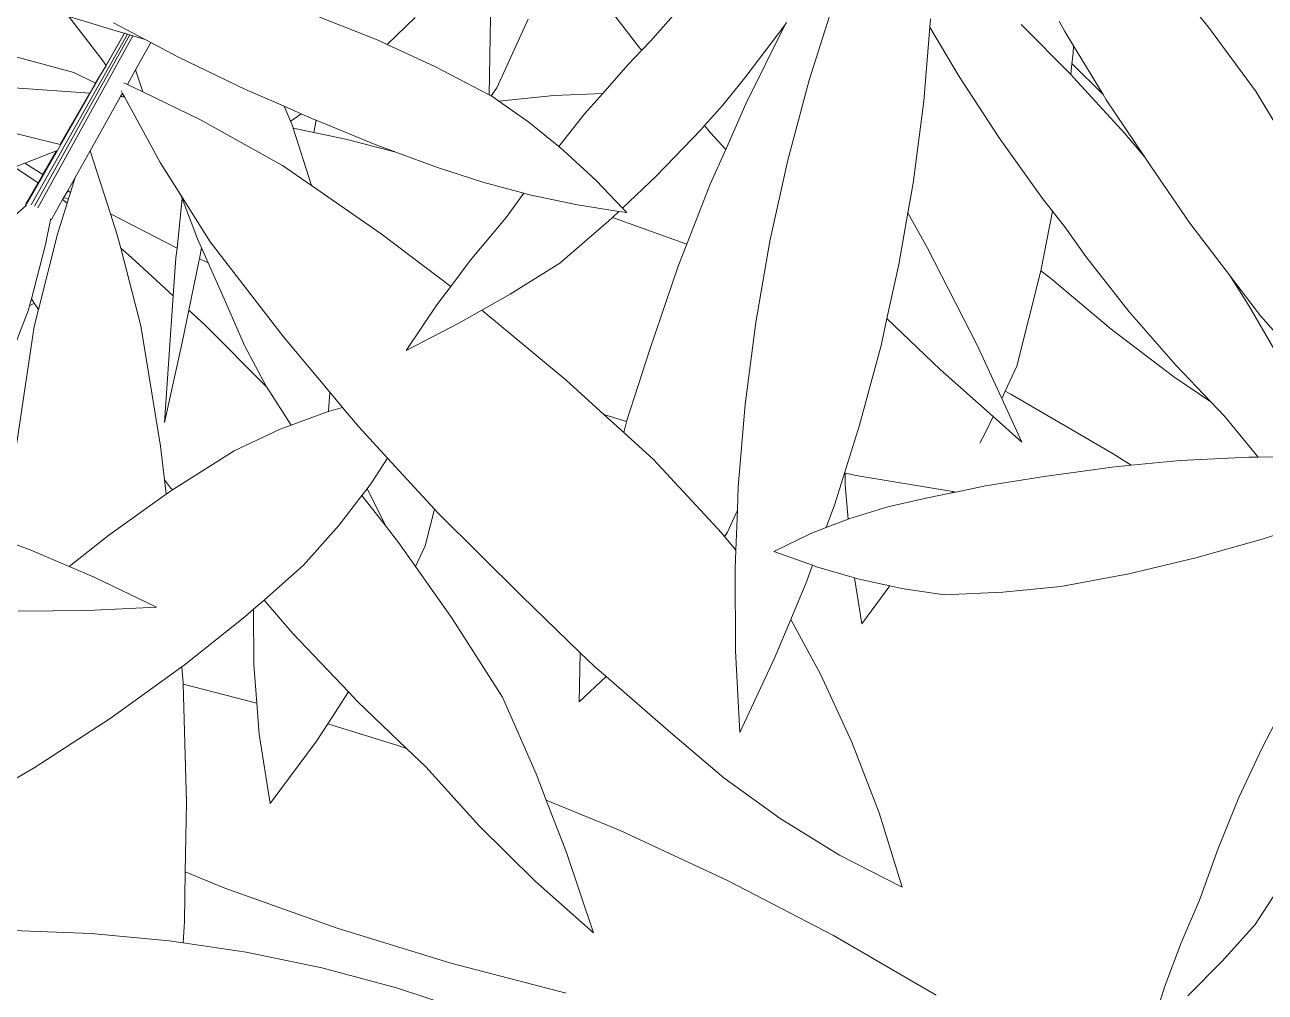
# Model space of a CAD drawing. Header units: millimetres. Extents: x 17 to 218440, y 21 to 53693.
# Drawn here: x 41751.6 to 41957.8, y 12705.6 to 12866.4 of the extents above; entities that cross this region are included whole.
import ezdxf

# ---------------------------------------------------------------- set-up
doc = ezdxf.new("R2010")
doc.units = ezdxf.units.MM
doc.header["$MEASUREMENT"] = 0
doc.layers.add('Edges', color=7, linetype='Continuous', lineweight=18)

# ---------------------------------------------------------------- blocks, each defined once
blk = doc.blocks.new('BAMBOOPLAN')
at = {"layer": 'Edges'}
for p, q in [((8.2188, -1.5215), (8.057, -1.4205)), ((8.376, -1.6298), (8.2188, -1.5215)), ((7.8998, -1.6427), (7.8792, -1.624)), ((7.9305, -1.6682), (7.8998, -1.6427)), ((8.442, -1.6849), (8.376, -1.6298)), ((7.9467, -1.735), (7.7963, -1.6611)), ((7.9355, -1.686), (7.9305, -1.6682)), ((8.0345, -1.7544), (7.9305, -1.6682)), ((7.9409, -1.7099), (7.9355, -1.686)), ((7.5935, -1.7378), (7.5886, -1.7186)), ((7.6949, -1.8239), (7.5935, -1.7378)), ((7.6368, -1.9084), (7.5935, -1.7378)), ((7.9413, -1.7101), (7.9409, -1.7099)), ((7.9467, -1.735), (7.9409, -1.7099)), ((8.0345, -1.7544), (7.9413, -1.7101)), ((7.9563, -1.7398), (7.9467, -1.735)), ((7.3636, -1.9504), (7.3584, -1.754)), ((8.1133, -1.8251), (7.9563, -1.7398)), ((8.0459, -1.764), (8.0345, -1.7544)), ((8.1768, -1.863), (8.0459, -1.764)), ((7.8348, -1.9321), (7.6949, -1.8239)), ((8.1768, -1.863), (8.1133, -1.8251)), ((7.2174, -1.995), (7.2661, -1.8453)), ((7.2397, -2.0521), (7.2661, -1.8453)), ((7.2661, -1.8453), (7.2683, -1.8384)), ((6.9584, -2.0092), (6.7392, -1.8658)), ((8.1974, -1.8785), (8.1768, -1.863)), ((8.3291, -1.9761), (8.1974, -1.8785)), ((6.977, -1.9859), (7.0082, -1.9104)), ((7.6765, -2.1005), (7.6368, -1.9084)), ((7.9792, -2.0347), (7.8348, -1.9321)), ((7.3775, -2.1464), (7.3636, -1.9504)), ((6.9645, -2.0128), (6.977, -1.9859)), ((7.1881, -2.0741), (7.2174, -1.995)), ((8.4595, -2.0628), (8.3291, -1.9761)), ((6.6561, -2.2309), (6.5844, -2.0116)), ((6.6682, -2.209), (6.685, -2.0315)), ((6.9446, -2.0561), (6.9645, -2.0128)), ((6.9645, -2.0128), (6.9584, -2.0092)), ((6.9101, -2.14), (6.9446, -2.0561)), ((7.2296, -2.1703), (7.2397, -2.0521)), ((8.0115, -2.0558), (7.9792, -2.0347)), ((8.031, -2.1944), (8.0115, -2.0558)), ((8.0535, -2.0831), (8.0115, -2.0558)), ((7.1639, -2.133), (7.1881, -2.0741)), ((8.1216, -2.1314), (8.0535, -2.0831)), ((8.5266, -2.116), (8.4595, -2.0628)), ((8.4653, -2.0667), (8.4595, -2.0628)), ((8.5591, -2.1293), (8.4653, -2.0667)), ((6.3881, -2.1974), (6.4302, -2.115)), ((7.6879, -2.1718), (7.6765, -2.1005)), ((8.6519, -2.2247), (8.5266, -2.116)), ((6.9101, -2.14), (6.8018, -2.1822)), ((6.8858, -2.199), (6.9101, -2.14)), ((7.0946, -2.2844), (7.1594, -2.1439)), ((7.1594, -2.1439), (7.1639, -2.133)), ((7.1829, -2.1444), (7.1639, -2.133)), ((7.2296, -2.1703), (7.1829, -2.1444)), ((7.4001, -2.3416), (7.3775, -2.1464)), ((8.2617, -2.222), (8.1216, -2.1314)), ((8.6571, -2.1845), (8.5591, -2.1293)), ((7.2219, -2.2601), (7.2296, -2.1703)), ((7.7595, -2.2356), (7.6879, -2.1718)), ((7.7077, -2.2944), (7.6879, -2.1718)), ((6.362, -2.1948), (6.1808, -2.1869)), ((6.3881, -2.1974), (6.362, -2.1948)), ((6.514, -2.2102), (6.3881, -2.1974)), ((6.6615, -2.2317), (6.6682, -2.209)), ((6.8018, -2.1822), (6.6832, -2.2377)), ((6.8528, -2.2933), (6.8858, -2.199)), ((8.0313, -2.1985), (8.031, -2.1944)), ((8.059, -2.2072), (8.0313, -2.1985)), ((8.0515, -2.4312), (8.0313, -2.1985)), ((8.2348, -2.2752), (8.059, -2.2072)), ((6.6561, -2.2309), (6.514, -2.2102)), ((6.6615, -2.2317), (6.6561, -2.2309)), ((6.6634, -2.232), (6.6615, -2.2317)), ((6.6832, -2.2377), (6.6634, -2.232)), ((6.7663, -2.262), (6.6832, -2.2377)), ((7.9447, -2.4138), (7.7595, -2.2356)), ((8.4074, -2.3055), (8.2617, -2.222)), ((6.8528, -2.2933), (6.7663, -2.262)), ((7.2157, -2.4127), (7.2219, -2.2601)), ((6.8662, -2.2981), (6.8528, -2.2933)), ((6.963, -2.3404), (6.8662, -2.2981)), ((7.0433, -2.3819), (7.0946, -2.2844)), ((7.7227, -2.4249), (7.7077, -2.2944)), ((8.4124, -2.3334), (8.2348, -2.2752)), ((8.5142, -2.3609), (8.4074, -2.3055)), ((7.0433, -2.3819), (6.963, -2.3404)), ((7.4313, -2.5356), (7.4001, -2.3416)), ((8.5142, -2.3609), (8.4124, -2.3334)), ((5.7564, -2.45), (5.6505, -2.3807)), ((5.7882, -2.3756), (5.6539, -2.3808)), ((5.7973, -2.3752), (5.7134, -2.8328)), ((5.8031, -2.375), (5.7213, -2.8333)), ((5.8102, -2.3747), (5.7302, -2.8343)), ((5.7328, -2.6747), (5.79, -2.3755)), ((5.8411, -2.3735), (5.7569, -2.3604)), ((5.7731, -2.4618), (5.7895, -2.3773)), ((5.7899, -2.3755), (5.7882, -2.3756)), ((5.7895, -2.3773), (5.7882, -2.3756)), ((5.7895, -2.3773), (5.7899, -2.3755)), ((5.79, -2.3755), (5.7899, -2.3755)), ((5.7973, -2.3752), (5.79, -2.3755)), ((5.8031, -2.375), (5.7973, -2.3752)), ((5.8102, -2.3747), (5.8031, -2.375)), ((5.8411, -2.3735), (5.8102, -2.3747)), ((5.8413, -2.3735), (5.8411, -2.3735)), ((5.8561, -2.3758), (5.8413, -2.3735)), ((5.8429, -2.4486), (5.8561, -2.3758)), ((5.9293, -2.3872), (5.8561, -2.3758)), ((7.0564, -2.3887), (7.0433, -2.3819)), ((8.5561, -2.3826), (8.5142, -2.3609)), ((8.6639, -2.4479), (8.5561, -2.3826)), ((6.1047, -2.4077), (5.9293, -2.3872)), ((6.2046, -2.4156), (6.1047, -2.4077)), ((6.2303, -2.4442), (6.2046, -2.4156)), ((6.2489, -2.4191), (6.2046, -2.4156)), ((6.9402, -2.4095), (6.8246, -2.424)), ((7.038, -2.392), (6.9402, -2.4095)), ((7.0228, -2.4208), (7.0282, -2.4106)), ((7.0282, -2.4106), (7.038, -2.392)), ((7.2157, -2.4127), (7.0282, -2.4106)), ((7.0564, -2.3887), (7.038, -2.392)), ((7.2134, -2.4689), (7.2157, -2.4127)), ((8.0423, -2.5153), (7.9447, -2.4138)), ((8.6639, -2.4479), (8.7961, -2.4011)), ((6.2303, -2.4442), (6.2406, -2.4312)), ((6.2397, -2.4547), (6.2303, -2.4442)), ((6.2406, -2.4312), (6.2489, -2.4191)), ((6.2827, -2.4218), (6.2489, -2.4191)), ((6.2876, -2.4221), (6.2827, -2.4218)), ((6.2916, -2.4513), (6.2876, -2.4221)), ((6.4388, -2.431), (6.2876, -2.4221)), ((6.3688, -2.4416), (6.2916, -2.4513)), ((6.4908, -2.4319), (6.3688, -2.4416)), ((6.4908, -2.4319), (6.4388, -2.431)), ((6.5968, -2.4338), (6.4908, -2.4319)), ((6.7101, -2.4321), (6.5968, -2.4338)), ((6.8102, -2.425), (6.7101, -2.4321)), ((6.7893, -2.4935), (6.8102, -2.425)), ((6.8246, -2.424), (6.8102, -2.425)), ((6.9452, -2.5539), (7.0228, -2.4208)), ((7.8819, -2.4982), (7.7227, -2.4249)), ((7.7302, -2.4896), (7.7227, -2.4249)), ((8.0444, -2.4966), (8.0515, -2.4312)), ((5.7731, -2.4618), (5.7564, -2.45)), ((5.7636, -2.51), (5.7731, -2.4618)), ((5.8357, -2.488), (5.8429, -2.4486)), ((5.876, -2.4928), (5.8429, -2.4486)), ((6.2418, -2.4575), (6.2397, -2.4547)), ((6.2916, -2.4513), (6.2418, -2.4575)), ((6.3275, -2.5724), (6.2418, -2.4575)), ((7.2145, -2.6779), (7.2134, -2.4689)), ((8.4915, -2.5162), (8.6426, -2.4555)), ((8.6426, -2.4555), (8.6639, -2.4479)), ((5.7061, -2.5027), (5.5282, -2.5148)), ((5.7636, -2.51), (5.7061, -2.5027)), ((5.8357, -2.488), (5.8268, -2.487)), ((5.876, -2.4928), (5.8357, -2.488)), ((6.0278, -2.5109), (5.876, -2.4928)), ((6.7422, -2.6176), (6.7893, -2.4935)), ((7.7373, -2.589), (7.7302, -2.4896)), ((8.0371, -2.5627), (7.8819, -2.4982)), ((8.0423, -2.5153), (8.0444, -2.4966)), ((8.0592, -2.4988), (8.0444, -2.4966)), ((8.3357, -2.5528), (8.0592, -2.4988)), ((5.7585, -2.5365), (5.7636, -2.51)), ((5.8034, -2.6663), (5.8299, -2.5201)), ((5.8314, -2.512), (5.8266, -2.5077)), ((5.8299, -2.5201), (5.8302, -2.5185)), ((5.8353, -2.5192), (5.8299, -2.5201)), ((5.8302, -2.5185), (5.8314, -2.512)), ((5.8353, -2.5192), (5.8302, -2.5185)), ((5.8387, -2.5186), (5.8314, -2.512)), ((5.8387, -2.5186), (5.8353, -2.5192)), ((5.9702, -2.6376), (5.8387, -2.5186)), ((6.2468, -2.5499), (6.0278, -2.5109)), ((8.1216, -2.5978), (8.0423, -2.5153)), ((8.3848, -2.5647), (8.4915, -2.5162)), ((5.7585, -2.5365), (5.5846, -2.5833)), ((5.7315, -2.6748), (5.7585, -2.5365)), ((6.3275, -2.5724), (6.2468, -2.5499)), ((6.8579, -2.6622), (6.9452, -2.5539)), ((7.471, -2.7276), (7.4313, -2.5356)), ((8.0326, -2.6042), (8.0371, -2.5627)), ((8.1216, -2.5978), (8.0371, -2.5627)), ((8.3848, -2.5647), (8.3357, -2.5528)), ((8.7364, -2.6292), (8.848, -2.5444)), ((6.5217, -2.6267), (6.3275, -2.5724)), ((7.7441, -2.6857), (7.7373, -2.589)), ((8.198, -2.6579), (8.3431, -2.5837)), ((8.3431, -2.5837), (8.3848, -2.5647)), ((6.7185, -2.6907), (6.7422, -2.6176)), ((8.0276, -2.6323), (8.0326, -2.6042)), ((6.042, -2.6955), (5.9702, -2.6376)), ((6.7185, -2.6907), (6.5217, -2.6267)), ((8.602, -2.7228), (8.7364, -2.6292)), ((5.5218, -2.6938), (5.7315, -2.6748)), ((5.7298, -2.6904), (5.7328, -2.6747)), ((5.7315, -2.6748), (5.7328, -2.6747)), ((5.7905, -2.7372), (5.8034, -2.6663)), ((5.8977, -2.7914), (5.8034, -2.6663)), ((6.8068, -2.7203), (6.8579, -2.6622)), ((7.218, -2.8577), (7.2145, -2.6779)), ((8.0737, -2.7238), (8.198, -2.6579)), ((5.6669, -2.7442), (5.7281, -2.6919)), ((5.7024, -2.8339), (5.7298, -2.6904)), ((5.7156, -2.7561), (5.7281, -2.6919)), ((5.7281, -2.6919), (5.7298, -2.6904)), ((6.0471, -2.7016), (6.042, -2.6955)), ((6.1434, -2.7771), (6.042, -2.6955)), ((6.074, -2.8168), (6.0471, -2.7016)), ((6.1133, -2.7805), (6.0471, -2.7016)), ((6.7017, -2.7428), (6.7185, -2.6907)), ((7.7473, -2.8046), (7.7441, -2.6857)), ((5.7841, -2.7728), (5.7905, -2.7372)), ((5.7916, -2.7747), (5.7905, -2.7372)), ((6.7654, -2.7673), (6.8068, -2.7203)), ((7.0503, -2.8119), (6.8068, -2.7203)), ((7.5191, -2.9175), (7.471, -2.7276)), ((8.0117, -2.7609), (8.0737, -2.7238)), ((8.4633, -2.8102), (8.602, -2.7228)), ((5.6466, -2.7615), (5.6669, -2.7442)), ((5.7114, -2.7779), (5.6466, -2.7615)), ((5.7156, -2.7561), (5.6669, -2.7442)), ((5.7114, -2.7779), (5.7156, -2.7561)), ((6.6679, -2.8689), (6.7017, -2.7428)), ((6.6679, -2.8689), (6.7654, -2.7673)), ((8.0044, -2.7621), (7.784, -2.8)), ((7.9531, -2.796), (8.0038, -2.7656)), ((8.0038, -2.7656), (8.0117, -2.7609)), ((8.0038, -2.7656), (8.0044, -2.7621)), ((8.0117, -2.7609), (8.0044, -2.7621)), ((5.7001, -2.8354), (5.7114, -2.7779)), ((5.7701, -2.8498), (5.7797, -2.7969)), ((5.7797, -2.7969), (5.7805, -2.7923)), ((5.7924, -2.8017), (5.7797, -2.7969)), ((5.7805, -2.7923), (5.7841, -2.7728)), ((5.792, -2.7895), (5.7805, -2.7923)), ((5.7916, -2.7747), (5.7841, -2.7728)), ((5.792, -2.7895), (5.7916, -2.7747)), ((5.7924, -2.8017), (5.792, -2.7895)), ((6.074, -2.8168), (5.8977, -2.7914)), ((5.9279, -2.8314), (5.8977, -2.7914)), ((6.1292, -2.7976), (6.1133, -2.7805)), ((6.1329, -2.8235), (6.1292, -2.7976)), ((6.1555, -2.8259), (6.1292, -2.7976)), ((6.3819, -2.9339), (6.1434, -2.7771)), ((7.8706, -2.8467), (7.9531, -2.796)), ((5.7946, -2.8782), (5.7924, -2.8017)), ((6.0793, -2.8397), (6.074, -2.8168)), ((6.1555, -2.8259), (6.1329, -2.8235)), ((6.1338, -2.8301), (6.1329, -2.8235)), ((6.2247, -2.9003), (6.1555, -2.8259)), ((7.1616, -2.8597), (7.0503, -2.8119)), ((7.7489, -2.8044), (7.7473, -2.8046)), ((7.7493, -2.8821), (7.7473, -2.8046)), ((7.784, -2.8), (7.7489, -2.8044)), ((7.758, -2.8304), (7.7489, -2.8044)), ((8.3208, -2.8913), (8.4633, -2.8102)), ((5.6725, -2.8916), (5.7018, -2.8394)), ((5.7001, -2.8354), (5.7002, -2.8374)), ((5.7002, -2.8374), (5.7018, -2.8394)), ((5.7018, -2.8394), (5.703, -2.8372)), ((5.7677, -2.8514), (5.7674, -2.8492)), ((5.7701, -2.8498), (5.7677, -2.8514)), ((5.7761, -2.9111), (5.7677, -2.8514)), ((5.9477, -2.8611), (5.9279, -2.8314)), ((6.1028, -2.9272), (6.0793, -2.8397)), ((6.1488, -2.9473), (6.1338, -2.8301)), ((7.218, -2.8577), (7.1616, -2.8597)), ((7.2181, -2.8583), (7.218, -2.8577)), ((7.7907, -2.905), (7.758, -2.8304)), ((7.7924, -2.9036), (7.8706, -2.8467)), ((5.8106, -3.0625), (5.7946, -2.8782)), ((5.9792, -2.8732), (5.9477, -2.8611)), ((6.0533, -3.0192), (5.9477, -2.8611)), ((6.1028, -2.9272), (5.9792, -2.8732)), ((7.22, -2.8847), (7.1616, -2.8597)), ((7.22, -2.8847), (7.2181, -2.8583)), ((7.3079, -2.9224), (7.22, -2.8847)), ((7.7483, -2.941), (7.7493, -2.8821)), ((5.7865, -3.0438), (5.7761, -2.9111)), ((6.3013, -2.9831), (6.2247, -2.9003)), ((7.7483, -2.941), (7.7907, -2.905)), ((7.7907, -2.905), (7.7924, -2.9036)), ((8.1946, -2.9494), (8.3208, -2.8913)), ((6.181, -3.2177), (6.1028, -2.9272)), ((6.529, -3.0222), (6.3819, -2.9339)), ((7.5173, -3.0343), (7.3079, -2.9224)), ((7.5353, -2.9711), (7.5191, -2.9175)), ((7.7185, -2.9664), (7.7483, -2.941)), ((6.1971, -2.9683), (6.1488, -2.9473)), ((6.1588, -3.0249), (6.1488, -2.9473)), ((6.3825, -3.0586), (6.1971, -2.9683)), ((7.5302, -3.0278), (7.5353, -2.9711)), ((7.5626, -3.0618), (7.5353, -2.9711)), ((7.6492, -3.035), (7.7185, -2.9664)), ((8.0654, -3.0008), (8.1946, -2.9494)), ((6.3825, -3.0586), (6.3013, -2.9831)), ((7.9653, -3.0193), (8.0654, -3.0008)), ((6.1902, -3.2746), (6.0533, -3.0192)), ((6.181, -3.2177), (6.1588, -3.0249)), ((6.5405, -3.0664), (6.529, -3.0222)), ((6.5694, -3.0464), (6.529, -3.0222)), ((7.5266, -3.04), (7.5173, -3.0343)), ((7.5266, -3.04), (7.5302, -3.0278)), ((7.7569, -3.0365), (7.8508, -3.0318)), ((7.8508, -3.0318), (7.8624, -3.0312)), ((7.9027, -3.1295), (7.8508, -3.0318)), ((7.8624, -3.0312), (7.9364, -3.0227)), ((7.9027, -3.1295), (7.9364, -3.0227)), ((7.9364, -3.0227), (7.9653, -3.0193)), ((8.8974, -3.0974), (8.9071, -3.033)), ((5.7958, -3.051), (5.7865, -3.0438)), ((5.7878, -3.0608), (5.7865, -3.0438)), ((5.7958, -3.051), (5.7878, -3.0608)), ((5.7886, -3.0709), (5.7878, -3.0608)), ((5.8106, -3.0625), (5.7958, -3.051)), ((5.8141, -3.1032), (5.8106, -3.0625)), ((6.3837, -3.0596), (6.3825, -3.0586)), ((6.4674, -3.1261), (6.3837, -3.0596)), ((6.5694, -3.0464), (6.5405, -3.0664)), ((6.6206, -3.0771), (6.5694, -3.0464)), ((7.5626, -3.0618), (7.5266, -3.04)), ((7.5755, -3.1045), (7.5626, -3.0618)), ((7.6492, -3.035), (7.7466, -3.0363)), ((7.7458, -3.0783), (7.7466, -3.0363)), ((7.7466, -3.0363), (7.7569, -3.0365)), ((5.7797, -3.2981), (5.7886, -3.0709)), ((6.5401, -3.0667), (6.4674, -3.1261)), ((6.5405, -3.0664), (6.5401, -3.0667)), ((6.7098, -3.1253), (6.6206, -3.0771)), ((7.7398, -3.1748), (7.7458, -3.0783)), ((5.8669, -3.3881), (5.8141, -3.1032)), ((7.6402, -3.2883), (7.5755, -3.1045)), ((8.8836, -3.2268), (8.8974, -3.0974)), ((6.4461, -3.1435), (6.3592, -3.2274)), ((6.4674, -3.1261), (6.4461, -3.1435)), ((6.7098, -3.1253), (6.6926, -3.1932)), ((6.8546, -3.2034), (6.7098, -3.1253)), ((7.7336, -3.2739), (7.7398, -3.1748)), ((7.8494, -3.2746), (7.7398, -3.1748)), ((6.6871, -3.2097), (6.6807, -3.2291)), ((6.6926, -3.1932), (6.6871, -3.2097)), ((6.7555, -3.2756), (6.6871, -3.2097)), ((6.8623, -3.293), (6.8546, -3.2034)), ((6.8658, -3.2095), (6.8546, -3.2034)), ((7.1168, -3.3307), (6.8658, -3.2095)), ((6.3592, -3.2274), (6.2509, -3.3632)), ((6.6807, -3.2291), (6.6523, -3.3145)), ((6.7597, -3.2799), (6.6807, -3.2291)), ((8.8767, -3.3576), (8.8836, -3.2268)), ((6.2252, -3.3469), (6.1902, -3.2746)), ((6.7597, -3.2799), (6.7555, -3.2756)), ((6.7997, -3.3057), (6.7597, -3.2799)), ((6.8565, -3.3467), (6.8623, -3.293)), ((7.7128, -3.4684), (7.6402, -3.2883)), ((7.7128, -3.4684), (7.7336, -3.2739)), ((7.9718, -3.4025), (7.8494, -3.2746)), ((6.6523, -3.3145), (6.6038, -3.4303)), ((6.8565, -3.3467), (6.7997, -3.3057)), ((6.2452, -3.3598), (6.2252, -3.3469)), ((6.2401, -3.3778), (6.2252, -3.3469)), ((6.9791, -3.4353), (6.8565, -3.3467)), ((7.2928, -3.4125), (7.1168, -3.3307)), ((8.8753, -3.4883), (8.8767, -3.3576)), ((6.2401, -3.3778), (6.1431, -3.5144)), ((6.2475, -3.3675), (6.2401, -3.3778)), ((6.2509, -3.3632), (6.2452, -3.3598)), ((6.2509, -3.3632), (6.2475, -3.3675)), ((9.0189, -3.4995), (9.0505, -3.3739)), ((7.3289, -3.5239), (7.2928, -3.4125)), ((7.3349, -3.432), (7.2928, -3.4125)), ((8.0879, -3.5407), (7.9718, -3.4025)), ((6.6038, -3.4303), (6.5421, -3.5394)), ((7.1526, -3.5727), (6.9791, -3.4353)), ((7.3289, -3.5239), (7.3696, -3.446)), ((7.3696, -3.446), (7.3349, -3.432)), ((7.5577, -3.5218), (7.3696, -3.446)), ((8.8668, -3.5982), (8.8753, -3.4883)), ((8.9734, -3.6064), (9.0189, -3.4995)), ((6.1431, -3.5144), (6.0786, -3.6149)), ((7.712, -3.5818), (7.5577, -3.5218)), ((6.5421, -3.5394), (6.5256, -3.5684)), ((6.6327, -3.5924), (6.5421, -3.5394)), ((8.1972, -3.689), (8.0879, -3.5407)), ((6.5122, -3.592), (6.4129, -3.7478)), ((6.5256, -3.5684), (6.5122, -3.592)), ((6.5688, -3.6921), (6.5256, -3.5684)), ((6.8025, -3.6798), (6.6327, -3.5924)), ((7.2874, -3.7186), (7.1526, -3.5727)), ((7.8702, -3.6297), (7.712, -3.5818)), ((5.9784, -3.6079), (5.9167, -3.6064)), ((6.0786, -3.6149), (5.9784, -3.6079)), ((6.1428, -3.6194), (6.0786, -3.6149)), ((6.3061, -3.6384), (6.1428, -3.6194)), ((8.8641, -3.7075), (8.8668, -3.5982)), ((8.9227, -3.712), (8.9734, -3.6064)), ((6.3061, -3.6384), (6.1537, -3.7001)), ((8.0321, -3.6655), (7.8702, -3.6297)), ((6.7808, -3.7677), (6.8025, -3.6798)), ((6.8317, -3.6949), (6.8025, -3.6798)), ((8.1972, -3.689), (8.0321, -3.6655)), ((6.1537, -3.7001), (5.9983, -3.7548)), ((6.6058, -3.7767), (6.5688, -3.6921)), ((6.9768, -3.762), (6.8317, -3.6949)), ((8.8672, -3.8159), (8.8641, -3.7075)), ((7.3309, -3.7702), (7.2874, -3.7186)), ((6.4094, -3.7528), (6.288, -3.9242)), ((6.4129, -3.7478), (6.4094, -3.7528)), ((6.4249, -3.7889), (6.4094, -3.7528)), ((6.7689, -3.8155), (6.7808, -3.7677)), ((6.9551, -3.7618), (6.7808, -3.7677)), ((6.9768, -3.762), (6.9551, -3.7618)), ((7.0345, -3.7887), (6.9768, -3.762)), ((7.5205, -3.7809), (7.3309, -3.7702)), ((7.4165, -3.8715), (7.3309, -3.7702)), ((6.4257, -3.791), (6.4249, -3.7889)), ((6.6058, -3.7767), (6.4257, -3.791)), ((6.5246, -4.0537), (6.4257, -3.791)), ((6.6353, -3.844), (6.6058, -3.7767)), ((7.2, -3.8791), (7.0345, -3.7887)), ((7.8016, -3.8096), (7.5205, -3.7809)), ((6.7136, -3.9912), (6.7689, -3.8155)), ((8.0807, -3.851), (7.8016, -3.8096)), ((6.7136, -3.9912), (6.6353, -3.844)), ((8.3572, -3.905), (8.0807, -3.851)), ((7.3685, -3.9599), (7.2, -3.8791)), ((7.5396, -4.0311), (7.4165, -3.8715)), ((6.288, -3.9242), (6.1557, -4.0938)), ((7.5396, -4.0311), (7.3685, -3.9599)), ((6.5757, -4.2106), (6.5246, -4.0537)), ((6.1557, -4.0938), (6.0837, -4.1777)), ((6.6774, -4.2163), (6.5757, -4.2106)), ((6.6123, -4.3227), (6.5757, -4.2106)), ((7.2432, -4.2098), (6.9604, -4.2195)), ((7.5251, -4.1874), (7.2432, -4.2098)), ((6.9604, -4.2195), (6.6774, -4.2163)), ((6.6257, -4.3713), (6.6123, -4.3227)), ((6.957, -4.3201), (6.7747, -4.3436)), ((7.1396, -4.3069), (6.957, -4.3201)), ((7.3219, -4.3042), (7.1396, -4.3069)), ((6.7747, -4.3436), (6.6257, -4.3713)), ((6.5931, -4.3774), (6.4125, -4.4215)), ((6.6257, -4.3713), (6.5931, -4.3774)), ((6.4125, -4.4215), (6.2336, -4.4757))]:
    blk.add_line(p, q, dxfattribs=at)

msp = doc.modelspace()

# ---------------------------------------------------------------- block references
at = {"xscale": 69.97983938875464, "yscale": 69.97983938875464, "zscale": 69.97983938875464, "rotation": 340.9588725647666}
msp.add_blockref('BAMBOOPLAN', (41439.4, 13154.29), dxfattribs=at)

doc.saveas('drawing.dxf')
